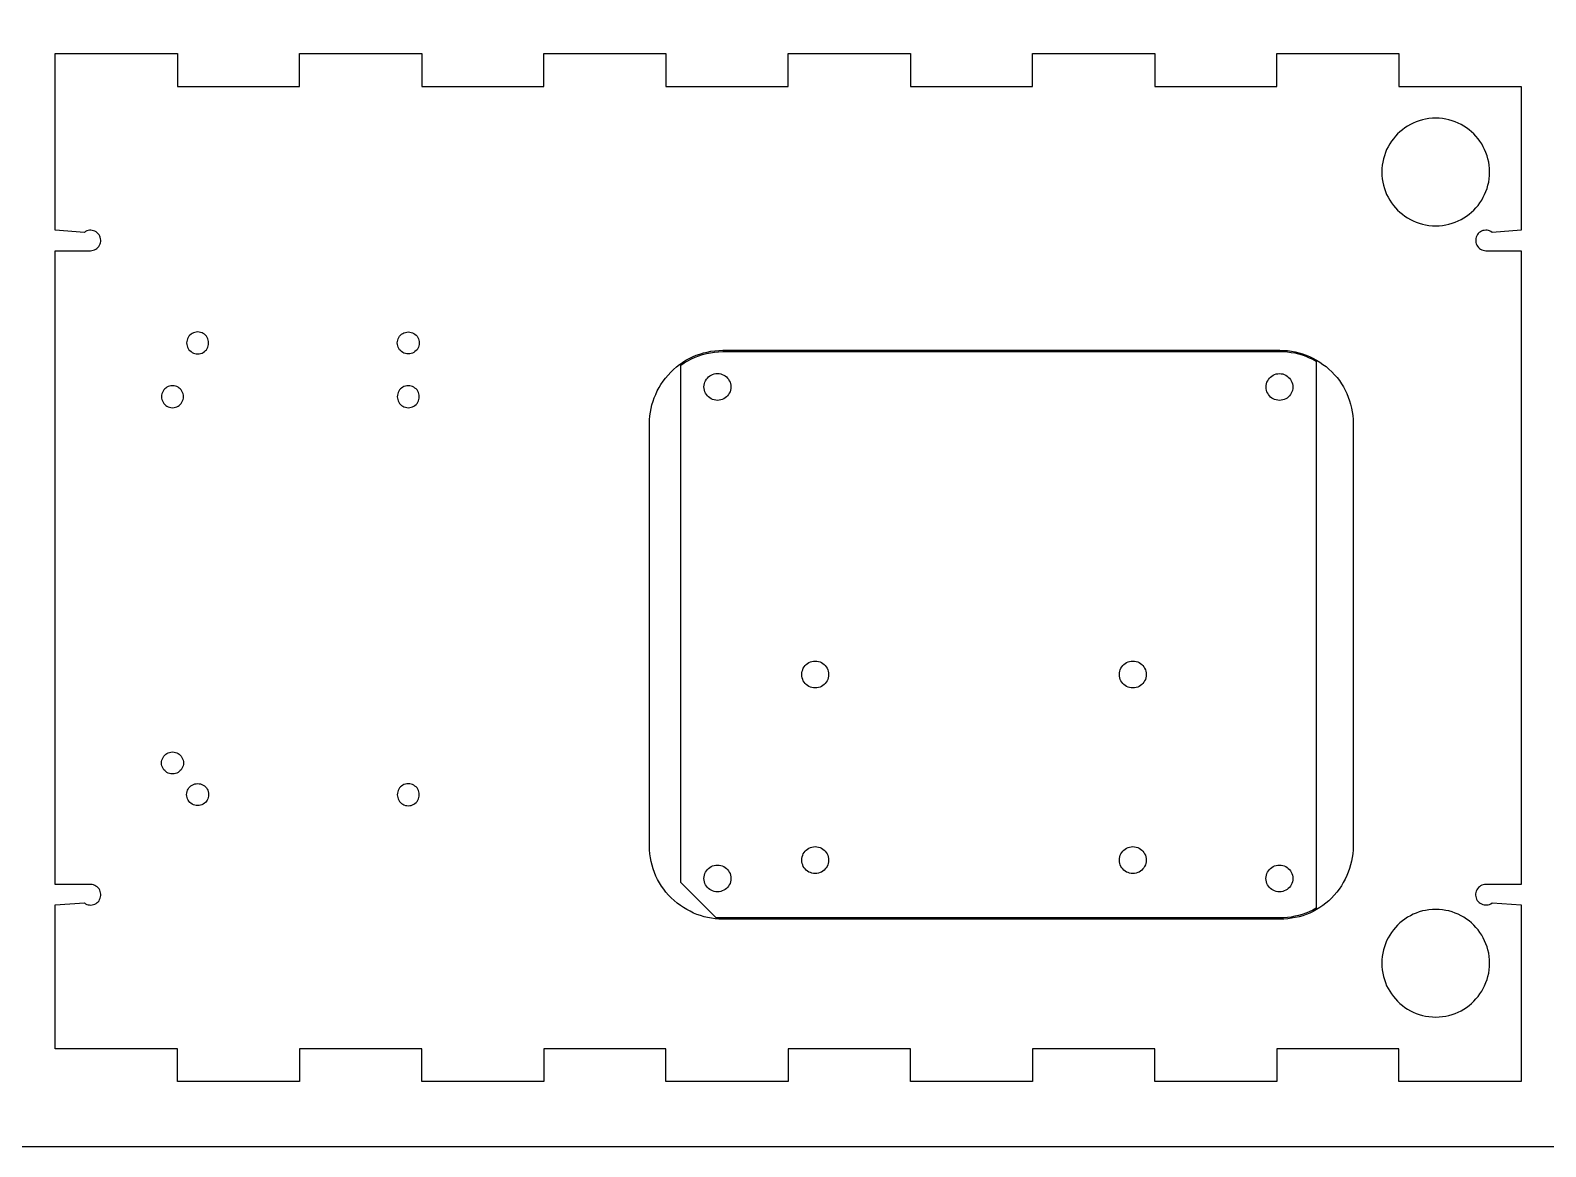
# Model space of a CAD drawing. Extents: x 0 to 650, y 186 to 551.
# Drawn here: x 248.8 to 496.9, y 185.6 to 368.5 of the extents above; entities that cross this region are included whole.
import ezdxf

# ---------------------------------------------------------------- set-up
doc = ezdxf.new("R2010")
doc.units = 0
doc.layers.get('0').update_dxf_attribs({"linetype": 'CONTINUOUS'})

msp = doc.modelspace()

# ---------------------------------------------------------------- linework, layer by layer
at = {"color": 7}
for points in [[(650.24, 551.399992), (650.24, 185.639992), (0, 185.639992), (0, 551.399992), (650.24, 551.399992), (650.24, 551.399992)], [(459.319489, 224.700112), (458.780444, 224.40011), (458.199067, 224.140183), (457.640267, 223.900012), (457.039133, 223.680161), (456.460578, 223.520141), (455.859444, 223.380159), (455.241378, 223.260214), (454.620489, 223.180063), (453.9996, 223.139988), (453.378711, 223.11995), (453.378711, 223.11995), (361.120267, 223.11995), (355.3206, 228.920181), (355.3206, 313.680094), (355.3206, 313.680094), (355.3206, 313.680094), (355.8794, 314.060078), (356.460778, 314.380062), (357.059089, 314.700102), (357.660222, 314.960085), (358.281111, 315.200086), (358.899178, 315.400069), (359.539822, 315.560089), (360.180467, 315.700071), (360.840867, 315.800091), (361.501267, 315.860091), (362.1786, 315.900082), (453.378711, 315.900082), (453.378711, 315.900082), (453.9996, 315.880073), (454.620489, 315.840082), (455.241378, 315.760072), (455.859444, 315.66008), (456.460578, 315.50006), (457.058889, 315.340097), (457.640267, 315.120076), (458.218822, 314.880075), (458.780444, 314.620063), (459.319489, 314.320089), (459.319489, 314.320089), (459.319489, 224.700112), (459.319489, 224.700112)]]:
    msp.add_lwpolyline(points, dxfattribs=at)
at = {"color": 1}
for points in [[(257.679896, 225.580081), (257.879991, 225.440099), (258.080087, 225.340192), (258.2799, 225.280079), (258.500033, 225.240003), (258.719884, 225.219966), (258.960056, 225.260041), (259.179907, 225.300117), (259.179907, 225.300117), (259.179907, 225.300117), (259.40004, 225.379986), (259.600136, 225.480174), (259.779911, 225.620157), (259.939931, 225.780177), (260.079913, 225.940197), (260.180102, 226.14001), (260.280009, 226.360143), (260.280009, 226.360143), (260.280009, 226.360143), (260.340122, 226.579994), (260.379916, 226.800128), (260.379916, 227.019979), (260.340122, 227.240112), (260.280009, 227.459963), (260.20014, 227.660059), (260.079913, 227.860154), (260.079913, 227.860154), (260.079913, 227.860154), (259.939931, 228.040212), (259.759873, 228.19995), (259.580098, 228.340214), (259.380002, 228.440121), (259.159869, 228.51999), (258.940018, 228.580103), (258.700129, 228.580103), (258.700129, 228.580103), (252.899898, 228.580103), (252.899898, 332.420101), (258.700129, 332.420101), (258.700129, 332.420101), (258.91998, 332.440139), (259.140113, 332.480214), (259.359964, 332.560083), (259.56006, 332.65999), (259.740118, 332.780217), (259.900138, 332.939954), (260.04012, 333.099974), (260.04012, 333.099974), (260.04012, 333.099974), (260.180102, 333.30007), (260.259971, 333.520203), (260.340122, 333.720017), (260.359878, 333.94015), (260.359878, 334.160001), (260.340122, 334.380134), (260.280009, 334.620023), (260.280009, 334.620023), (260.280009, 334.620023), (260.20014, 334.820119), (260.079913, 335.020214), (259.959969, 335.19999), (259.799949, 335.36001), (259.619891, 335.499992), (259.420078, 335.600181), (259.199944, 335.68005), (259.199944, 335.68005), (259.199944, 335.68005), (258.980093, 335.740163), (258.75996, 335.779957), (258.520071, 335.760201), (258.299938, 335.720126), (258.080087, 335.660012), (257.879991, 335.560106), (257.679896, 335.420123), (257.679896, 335.420123), (252.899898, 335.760201), (252.899898, 364.720152), (272.90014, 364.720152), (272.90014, 359.300074), (292.898689, 359.300074), (292.898689, 364.720152), (312.899778, 364.720152), (312.899778, 359.300074), (332.900867, 359.300074), (332.900867, 364.720152), (352.899133, 364.720152), (352.899133, 359.300074), (372.900222, 359.300074), (372.900222, 364.720152), (392.901311, 364.720152), (392.901311, 359.300074), (412.899578, 359.300074), (412.899578, 364.720152), (432.900667, 364.720152), (432.900667, 359.300074), (452.898933, 359.300074), (452.898933, 364.720152), (472.900022, 364.720152), (472.900022, 359.300074), (492.901111, 359.300074), (492.901111, 335.760201), (488.140022, 335.420123), (488.140022, 335.420123), (487.939644, 335.560106), (487.739267, 335.660012), (487.538889, 335.720126), (487.318756, 335.760201), (487.098622, 335.779957), (486.858733, 335.740163), (486.6386, 335.700088), (486.6386, 335.700088), (486.6386, 335.700088), (486.421289, 335.620219), (486.220911, 335.52003), (486.040289, 335.380048), (485.879422, 335.220028), (485.741133, 335.060008), (485.639533, 334.860194), (485.540756, 334.640061), (485.540756, 334.640061), (485.540756, 334.640061), (485.478667, 334.42021), (485.458911, 334.200077), (485.458911, 333.979943), (485.478667, 333.760092), (485.540756, 333.539959), (485.639533, 333.340146), (485.741133, 333.14005), (485.741133, 333.14005), (485.741133, 333.14005), (485.899178, 332.959992), (486.060044, 332.799972), (486.240667, 332.65999), (486.441044, 332.560083), (486.661178, 332.480214), (486.881311, 332.440139), (487.1212, 332.420101), (487.1212, 332.420101), (487.1212, 332.420101), (492.901111, 332.420101), (492.901111, 228.580103), (487.1212, 228.580103), (487.1212, 228.580103), (486.901067, 228.580103), (486.680933, 228.51999), (486.4608, 228.460159), (486.260422, 228.35997), (486.0798, 228.219988), (485.918933, 228.080006), (485.760889, 227.899948), (485.760889, 227.899948), (485.760889, 227.899948), (485.639533, 227.700134), (485.540756, 227.500039), (485.478667, 227.280188), (485.439156, 227.060054), (485.439156, 226.840203), (485.458911, 226.62007), (485.521, 226.400219), (485.521, 226.400219), (485.521, 226.400219), (485.600022, 226.180086), (485.721378, 225.97999), (485.859667, 225.800214), (486.020533, 225.640194), (486.1814, 225.519968), (486.378956, 225.400023), (486.599089, 225.320154), (486.599089, 225.320154), (486.599089, 225.320154), (486.819222, 225.260041), (487.059111, 225.240003), (487.279244, 225.240003), (487.519133, 225.280079), (487.739267, 225.340192), (487.939644, 225.440099), (488.140022, 225.580081), (488.140022, 225.580081), (492.901111, 225.240003), (492.901111, 196.30009), (472.900022, 196.30009), (472.900022, 201.70013), (452.898933, 201.70013), (452.898933, 196.30009), (432.900667, 196.30009), (432.900667, 201.70013), (412.899578, 201.70013), (412.899578, 196.30009), (392.901311, 196.30009), (392.901311, 201.70013), (372.900222, 201.70013), (372.900222, 196.30009), (352.899133, 196.30009), (352.899133, 201.70013), (332.900867, 201.70013), (332.900867, 196.30009), (312.899778, 196.30009), (312.899778, 201.70013), (292.898689, 201.70013), (292.898689, 196.30009), (272.90014, 196.30009), (272.90014, 201.70013), (252.899898, 201.70013), (252.899898, 225.240003), (257.679896, 225.580081), (257.679896, 225.580081)], [(465.3788, 234.919943), (465.3788, 234.280146), (465.319533, 233.640066), (465.240511, 233.020023), (465.119156, 232.399981), (464.980867, 231.799977), (464.800244, 231.199972), (464.599867, 230.599968), (464.359978, 230.040039), (464.080578, 229.460072), (463.7786, 228.920181), (463.459689, 228.380008), (463.101267, 227.840117), (463.101267, 227.840117), (462.700511, 227.340019), (462.28, 226.840203), (461.839733, 226.380181), (461.399467, 225.940197), (460.919689, 225.540006), (460.420156, 225.160134), (459.920622, 224.800019), (459.378756, 224.479979), (458.839711, 224.179977), (458.280911, 223.92005), (457.719289, 223.680161), (457.140733, 223.480066), (456.5396, 223.300008), (455.918711, 223.160026), (455.300644, 223.060119), (454.679756, 222.960212), (454.039111, 222.920137), (453.378711, 222.900099), (362.1786, 222.900099), (362.1786, 222.900099), (361.560533, 222.920137), (360.939644, 222.979968), (360.341333, 223.060119), (359.720444, 223.180063), (359.139067, 223.320046), (358.540756, 223.500103), (357.959378, 223.700199), (357.400578, 223.92005), (356.838956, 224.200014), (356.299911, 224.479979), (355.780622, 224.800019), (355.261333, 225.160134), (355.261333, 225.160134), (354.739222, 225.560043), (354.239689, 225.959952), (353.759911, 226.400219), (353.319644, 226.859959), (352.899133, 227.340019), (352.520956, 227.820079), (352.159711, 228.340214), (351.8408, 228.860068), (351.519067, 229.419997), (351.259422, 229.980208), (351.019533, 230.540137), (350.7994, 231.140141), (350.618778, 231.740146), (350.480489, 232.34015), (350.359133, 232.979948), (350.260356, 233.59999), (350.220844, 234.260108), (350.181333, 234.900188), (350.181333, 304.100089), (350.181333, 304.100089), (350.220844, 304.720075), (350.260356, 305.34006), (350.339378, 305.960074), (350.460733, 306.560079), (350.599022, 307.160083), (350.779644, 307.740078), (350.980022, 308.320073), (351.219911, 308.880087), (351.479556, 309.440072), (351.758956, 309.980076), (352.080689, 310.500099), (352.439111, 311.020093), (352.439111, 311.020093), (352.839867, 311.540088), (353.240622, 312.040072), (353.680889, 312.520076), (354.140911, 312.96006), (354.620689, 313.380092), (355.100467, 313.760076), (355.619756, 314.120078), (356.139044, 314.460072), (356.700667, 314.760074), (357.259467, 315.020085), (357.821089, 315.280096), (358.4194, 315.480079), (359.020533, 315.66008), (359.618844, 315.8201), (360.259489, 315.940073), (360.880378, 316.020083), (361.540778, 316.080084), (362.1786, 316.100093), (453.378711, 316.100093), (453.378711, 316.100093), (454.019356, 316.080084), (454.66, 316.040064), (455.280889, 315.960083), (455.898956, 315.840082), (456.500089, 315.700071), (457.101222, 315.520098), (457.679778, 315.320087), (458.261156, 315.080086), (458.819956, 314.800093), (459.378756, 314.500091), (459.920622, 314.180079), (460.439911, 313.800067), (460.439911, 313.800067), (460.9592, 313.420083), (461.438978, 313.00008), (461.899, 312.560095), (462.339267, 312.100073), (462.759778, 311.640079), (463.140778, 311.140094), (463.479444, 310.620071), (463.801178, 310.100077), (464.100333, 309.560073), (464.359978, 309.000088), (464.599867, 308.440074), (464.800244, 307.84007), (464.980867, 307.260075), (465.119156, 306.640089), (465.240511, 306.020075), (465.319533, 305.400089), (465.3788, 304.760066), (465.3788, 304.100089), (465.3788, 234.919943), (465.3788, 234.919943)]]:
    msp.add_lwpolyline(points, dxfattribs=at)
at = {"color": 5}
for points in [[(470.080622, 345.300159), (470.100378, 344.739948), (470.159644, 344.200057), (470.238667, 343.660166), (470.360022, 343.14003), (470.501133, 342.620177), (470.678933, 342.120079), (470.879311, 341.619981), (471.1192, 341.159959), (471.378844, 340.700219), (471.661067, 340.259952), (471.979978, 339.840006), (472.318644, 339.440097), (472.679889, 339.059943), (473.060889, 338.70011), (473.458822, 338.38007), (473.879333, 338.06003), (474.299844, 337.780066), (474.759867, 337.520139), (475.239644, 337.279968), (475.719422, 337.080154), (476.218956, 336.900097), (476.741067, 336.760114), (477.260356, 336.64017), (477.7994, 336.560019), (478.361022, 336.500188), (478.900067, 336.48015), (478.900067, 336.48015), (478.900067, 336.48015), (479.458867, 336.500188), (480.020489, 336.560019), (480.559533, 336.64017), (481.078822, 336.760114), (481.600933, 336.900097), (482.100467, 337.080154), (482.580244, 337.279968), (483.060022, 337.520139), (483.520044, 337.780066), (483.940556, 338.06003), (484.361067, 338.38007), (484.759, 338.70011), (485.14, 339.059943), (485.501244, 339.440097), (485.839911, 339.840006), (486.139067, 340.259952), (486.441044, 340.700219), (486.700689, 341.159959), (486.920822, 341.619981), (487.140956, 342.120079), (487.318756, 342.620177), (487.459867, 343.14003), (487.581222, 343.660166), (487.660244, 344.200057), (487.719511, 344.739948), (487.719511, 345.300159), (487.719511, 345.300159), (487.719511, 345.300159), (487.719511, 345.860088), (487.660244, 346.399979), (487.581222, 346.940152), (487.459867, 347.480043), (487.318756, 347.980141), (487.140956, 348.479957), (486.920822, 348.980054), (486.700689, 349.440077), (486.441044, 349.900099), (486.139067, 350.340083), (485.839911, 350.76003), (485.501244, 351.160221), (485.14, 351.540092), (484.759, 351.900208), (484.361067, 352.240003), (483.940556, 352.540006), (483.520044, 352.81997), (483.060022, 353.080179), (482.580244, 353.320068), (482.100467, 353.520163), (481.600933, 353.700221), (481.078822, 353.859959), (480.559533, 353.960148), (480.020489, 354.060054), (479.458867, 354.10013), (478.900067, 354.120168), (478.900067, 354.120168), (478.900067, 354.120168), (478.361022, 354.10013), (477.7994, 354.060054), (477.260356, 353.960148), (476.741067, 353.859959), (476.218956, 353.700221), (475.719422, 353.520163), (475.239644, 353.320068), (474.759867, 353.080179), (474.299844, 352.81997), (473.879333, 352.540006), (473.458822, 352.240003), (473.060889, 351.900208), (472.679889, 351.540092), (472.318644, 351.160221), (471.979978, 350.76003), (471.661067, 350.340083), (471.378844, 349.900099), (471.1192, 349.440077), (470.879311, 348.980054), (470.678933, 348.479957), (470.501133, 347.980141), (470.360022, 347.480043), (470.238667, 346.940152), (470.159644, 346.399979), (470.100378, 345.860088), (470.080622, 345.300159), (470.080622, 345.300159)], [(274.419907, 317.300074), (274.439944, 317.060072), (274.500058, 316.82007), (274.579927, 316.600078), (274.680116, 316.400095), (274.80006, 316.200084), (274.96008, 316.040064), (275.140138, 315.880073), (275.319913, 315.74009), (275.520009, 315.640071), (275.759898, 315.560089), (275.980031, 315.520098), (276.21992, 315.50006), (276.21992, 315.50006), (276.480129, 315.520098), (276.69998, 315.560089), (276.939869, 315.640071), (277.139964, 315.74009), (277.320022, 315.880073), (277.50008, 316.040064), (277.6601, 316.200084), (277.780044, 316.400095), (277.879951, 316.600078), (277.960102, 316.82007), (278.019933, 317.060072), (278.019933, 317.300074), (278.019933, 317.300074), (278.019933, 317.540076), (277.960102, 317.780077), (277.879951, 318.00007), (277.780044, 318.22009), (277.6601, 318.400091), (277.50008, 318.580064), (277.320022, 318.720075), (277.139964, 318.860085), (276.939869, 318.960077), (276.69998, 319.040087), (276.480129, 319.080078), (276.21992, 319.100087), (276.21992, 319.100087), (275.980031, 319.080078), (275.759898, 319.040087), (275.520009, 318.960077), (275.319913, 318.860085), (275.140138, 318.720075), (274.96008, 318.580064), (274.80006, 318.400091), (274.680116, 318.22009), (274.579927, 318.00007), (274.500058, 317.780077), (274.439944, 317.540076), (274.419907, 317.300074), (274.419907, 317.300074)], [(308.900689, 317.300074), (308.920444, 317.540076), (308.979711, 317.780077), (309.058733, 318.00007), (309.160333, 318.22009), (309.278867, 318.400091), (309.439733, 318.580064), (309.620356, 318.720075), (309.800978, 318.860085), (310.001356, 318.960077), (310.241244, 319.040087), (310.461378, 319.080078), (310.701267, 319.100087), (310.701267, 319.100087), (310.960911, 319.080078), (311.181044, 319.040087), (311.420933, 318.960077), (311.621311, 318.860085), (311.799111, 318.720075), (311.979733, 318.580064), (312.1406, 318.400091), (312.259133, 318.22009), (312.360733, 318.00007), (312.439756, 317.780077), (312.499022, 317.540076), (312.499022, 317.300074), (312.499022, 317.300074), (312.499022, 317.060072), (312.439756, 316.82007), (312.360733, 316.600078), (312.259133, 316.400095), (312.1406, 316.200084), (311.979733, 316.040064), (311.799111, 315.880073), (311.621311, 315.74009), (311.420933, 315.640071), (311.181044, 315.560089), (310.960911, 315.520098), (310.701267, 315.50006), (310.701267, 315.50006), (310.461378, 315.520098), (310.241244, 315.560089), (310.001356, 315.640071), (309.800978, 315.74009), (309.620356, 315.880073), (309.439733, 316.040064), (309.278867, 316.200084), (309.160333, 316.400095), (309.058733, 316.600078), (308.979711, 316.82007), (308.920444, 317.060072), (308.900689, 317.300074), (308.900689, 317.300074)], [(270.300027, 308.500074), (270.320064, 308.260073), (270.379896, 308.020071), (270.460047, 307.800079), (270.559953, 307.600068), (270.679898, 307.400085), (270.839918, 307.240065), (270.999938, 307.080102), (271.200033, 306.940091), (271.400129, 306.840072), (271.640018, 306.760062), (271.859869, 306.720071), (272.10004, 306.700089), (272.10004, 306.700089), (272.359967, 306.720071), (272.5801, 306.760062), (272.819989, 306.840072), (273.020084, 306.940091), (273.19986, 307.080102), (273.379918, 307.240065), (273.539938, 307.400085), (273.659882, 307.600068), (273.760071, 307.800079), (273.83994, 308.020071), (273.900053, 308.260073), (273.900053, 308.500074), (273.900053, 308.500074), (273.900053, 308.740076), (273.83994, 308.980078), (273.760071, 309.20007), (273.659882, 309.420091), (273.539938, 309.600092), (273.379918, 309.780065), (273.19986, 309.920076), (273.020084, 310.060086), (272.819989, 310.160077), (272.5801, 310.240087), (272.359967, 310.280078), (272.10004, 310.300088), (272.10004, 310.300088), (271.859869, 310.280078), (271.640018, 310.240087), (271.400129, 310.160077), (271.200033, 310.060086), (270.999938, 309.920076), (270.839918, 309.780065), (270.679898, 309.600092), (270.559953, 309.420091), (270.460047, 309.20007), (270.379896, 308.980078), (270.320064, 308.740076), (270.300027, 308.500074), (270.300027, 308.500074)], [(308.900689, 308.500074), (308.920444, 308.260073), (308.979711, 308.020071), (309.058733, 307.800079), (309.160333, 307.600068), (309.278867, 307.400085), (309.439733, 307.240065), (309.620356, 307.080102), (309.800978, 306.940091), (310.001356, 306.840072), (310.241244, 306.760062), (310.461378, 306.720071), (310.701267, 306.700089), (310.701267, 306.700089), (310.960911, 306.720071), (311.181044, 306.760062), (311.420933, 306.840072), (311.621311, 306.940091), (311.799111, 307.080102), (311.979733, 307.240065), (312.1406, 307.400085), (312.259133, 307.600068), (312.360733, 307.800079), (312.439756, 308.020071), (312.499022, 308.260073), (312.499022, 308.500074), (312.499022, 308.500074), (312.499022, 308.740076), (312.439756, 308.980078), (312.360733, 309.20007), (312.259133, 309.420091), (312.1406, 309.600092), (311.979733, 309.780065), (311.799111, 309.920076), (311.621311, 310.060086), (311.420933, 310.160077), (311.181044, 310.240087), (310.960911, 310.280078), (310.701267, 310.300088), (310.701267, 310.300088), (310.461378, 310.280078), (310.241244, 310.240087), (310.001356, 310.160077), (309.800978, 310.060086), (309.620356, 309.920076), (309.439733, 309.780065), (309.278867, 309.600092), (309.160333, 309.420091), (309.058733, 309.20007), (308.979711, 308.980078), (308.920444, 308.740076), (308.900689, 308.500074), (308.900689, 308.500074)], [(359.119311, 310.100077), (359.139067, 310.38007), (359.201156, 310.640081), (359.280178, 310.900092), (359.378956, 311.120084), (359.520067, 311.360086), (359.680933, 311.560069), (359.858733, 311.74007), (360.059111, 311.90009), (360.299, 312.040072), (360.538889, 312.140092), (360.778778, 312.220074), (361.061, 312.280074), (361.320644, 312.300084), (361.320644, 312.300084), (361.320644, 312.300084), (361.600044, 312.280074), (361.859689, 312.220074), (362.119333, 312.140092), (362.359222, 312.040072), (362.579356, 311.90009), (362.779733, 311.74007), (362.960356, 311.560069), (363.140978, 311.360086), (363.259511, 311.120084), (363.380867, 310.900092), (363.459889, 310.640081), (363.4994, 310.38007), (363.519156, 310.100077), (363.519156, 310.100077), (363.519156, 310.100077), (363.4994, 309.820084), (363.459889, 309.560073), (363.380867, 309.300062), (363.259511, 309.060088), (363.140978, 308.840096), (362.960356, 308.640085), (362.779733, 308.460084), (362.579356, 308.300092), (362.359222, 308.160081), (362.119333, 308.04008), (361.859689, 307.960099), (361.600044, 307.92008), (361.320644, 307.900098), (361.320644, 307.900098), (361.320644, 307.900098), (361.061, 307.92008), (360.778778, 307.960099), (360.538889, 308.04008), (360.299, 308.160081), (360.059111, 308.300092), (359.858733, 308.460084), (359.680933, 308.640085), (359.520067, 308.840096), (359.378956, 309.060088), (359.280178, 309.300062), (359.201156, 309.560073), (359.139067, 309.820084), (359.119311, 310.100077), (359.119311, 310.100077)], [(451.140689, 310.080067), (451.160444, 310.360088), (451.199956, 310.620071), (451.278978, 310.880083), (451.400333, 311.120084), (451.518867, 311.340077), (451.679733, 311.540088), (451.860356, 311.720089), (452.080489, 311.880081), (452.300622, 312.020091), (452.540511, 312.140092), (452.7804, 312.220074), (453.0598, 312.260093), (453.319444, 312.280074), (453.319444, 312.280074), (453.319444, 312.280074), (453.598844, 312.260093), (453.861311, 312.220074), (454.120956, 312.140092), (454.360844, 312.020091), (454.580978, 311.880081), (454.781356, 311.720089), (454.959156, 311.540088), (455.120022, 311.340077), (455.261133, 311.120084), (455.359911, 310.880083), (455.458689, 310.620071), (455.501022, 310.360088), (455.520778, 310.080067), (455.520778, 310.080067), (455.520778, 310.080067), (455.501022, 309.820084), (455.458689, 309.540063), (455.359911, 309.300062), (455.261133, 309.060088), (455.120022, 308.840096), (454.959156, 308.640085), (454.781356, 308.440074), (454.580978, 308.280082), (454.360844, 308.160081), (454.120956, 308.04008), (453.861311, 307.960099), (453.598844, 307.92008), (453.319444, 307.900098), (453.319444, 307.900098), (453.319444, 307.900098), (453.0598, 307.92008), (452.7804, 307.960099), (452.540511, 308.04008), (452.300622, 308.160081), (452.080489, 308.280082), (451.860356, 308.440074), (451.679733, 308.640085), (451.518867, 308.840096), (451.400333, 309.060088), (451.278978, 309.300062), (451.199956, 309.540063), (451.160444, 309.820084), (451.140689, 310.080067), (451.140689, 310.080067)], [(375.121311, 263.000208), (375.141067, 263.260134), (375.200333, 263.540099), (375.279356, 263.779988), (375.380956, 264.020159), (375.519244, 264.24001), (375.680111, 264.460143), (375.860733, 264.640201), (376.061111, 264.800221), (376.301, 264.940203), (376.540889, 265.04011), (376.780778, 265.119979), (377.040422, 265.180092), (377.319822, 265.20013), (377.319822, 265.20013), (377.319822, 265.20013), (377.599222, 265.180092), (377.858867, 265.119979), (378.121333, 265.04011), (378.361222, 264.940203), (378.581356, 264.800221), (378.778911, 264.640201), (378.979289, 264.460143), (379.140156, 264.24001), (379.258689, 264.020159), (379.380044, 263.779988), (379.459067, 263.540099), (379.5014, 263.260134), (379.521156, 263.000208), (379.521156, 263.000208), (379.521156, 263.000208), (379.5014, 262.719961), (379.459067, 262.460034), (379.380044, 262.200108), (379.258689, 261.960219), (379.140156, 261.740086), (378.979289, 261.53999), (378.778911, 261.340177), (378.581356, 261.180157), (378.361222, 261.040174), (378.121333, 260.939986), (377.858867, 260.860117), (377.599222, 260.800003), (377.319822, 260.800003), (377.319822, 260.800003), (377.319822, 260.800003), (377.040422, 260.800003), (376.780778, 260.860117), (376.540889, 260.939986), (376.301, 261.040174), (376.061111, 261.180157), (375.860733, 261.340177), (375.680111, 261.53999), (375.519244, 261.740086), (375.380956, 261.960219), (375.279356, 262.200108), (375.200333, 262.460034), (375.141067, 262.719961), (375.121311, 263.000208), (375.121311, 263.000208)], [(427.120756, 263.000208), (427.140511, 263.260134), (427.199778, 263.540099), (427.2788, 263.779988), (427.3804, 264.020159), (427.518689, 264.24001), (427.679556, 264.460143), (427.860178, 264.640201), (428.060556, 264.800221), (428.300444, 264.940203), (428.540333, 265.04011), (428.780222, 265.119979), (429.039867, 265.180092), (429.319267, 265.20013), (429.319267, 265.20013), (429.319267, 265.20013), (429.598667, 265.180092), (429.861133, 265.119979), (430.120778, 265.04011), (430.360667, 264.940203), (430.5808, 264.800221), (430.781178, 264.640201), (430.978733, 264.460143), (431.1396, 264.24001), (431.260956, 264.020159), (431.379489, 263.779988), (431.461333, 263.540099), (431.500844, 263.260134), (431.5206, 263.000208), (431.5206, 263.000208), (431.5206, 263.000208), (431.500844, 262.719961), (431.461333, 262.460034), (431.379489, 262.200108), (431.260956, 261.960219), (431.1396, 261.740086), (430.978733, 261.53999), (430.781178, 261.340177), (430.5808, 261.180157), (430.360667, 261.040174), (430.120778, 260.939986), (429.861133, 260.860117), (429.598667, 260.800003), (429.319267, 260.800003), (429.319267, 260.800003), (429.319267, 260.800003), (429.039867, 260.800003), (428.780222, 260.860117), (428.540333, 260.939986), (428.300444, 261.040174), (428.060556, 261.180157), (427.860178, 261.340177), (427.679556, 261.53999), (427.518689, 261.740086), (427.3804, 261.960219), (427.2788, 262.200108), (427.199778, 262.460034), (427.140511, 262.719961), (427.120756, 263.000208), (427.120756, 263.000208)], [(270.300027, 248.500194), (270.320064, 248.740083), (270.379896, 248.979972), (270.460047, 249.200106), (270.559953, 249.419957), (270.679898, 249.600014), (270.839918, 249.780072), (270.999938, 249.920054), (271.200033, 250.060037), (271.400129, 250.159943), (271.640018, 250.240094), (271.859869, 250.28017), (272.10004, 250.300208), (272.10004, 250.300208), (272.359967, 250.28017), (272.5801, 250.240094), (272.819989, 250.159943), (273.020084, 250.060037), (273.19986, 249.920054), (273.379918, 249.780072), (273.539938, 249.600014), (273.659882, 249.419957), (273.760071, 249.200106), (273.83994, 248.979972), (273.900053, 248.740083), (273.900053, 248.500194), (273.900053, 248.500194), (273.900053, 248.260023), (273.83994, 248.020134), (273.760071, 247.800001), (273.659882, 247.600188), (273.539938, 247.400092), (273.379918, 247.240072), (273.19986, 247.080052), (273.020084, 246.94007), (272.819989, 246.840163), (272.5801, 246.760012), (272.359967, 246.720219), (272.10004, 246.700181), (272.10004, 246.700181), (271.859869, 246.720219), (271.640018, 246.760012), (271.400129, 246.840163), (271.200033, 246.94007), (270.999938, 247.080052), (270.839918, 247.240072), (270.679898, 247.400092), (270.559953, 247.600188), (270.460047, 247.800001), (270.379896, 248.020134), (270.320064, 248.260023), (270.300027, 248.500194), (270.300027, 248.500194)], [(274.419907, 243.320006), (274.439944, 243.560177), (274.500058, 243.800066), (274.559889, 244.020199), (274.680116, 244.220012), (274.80006, 244.420108), (274.96008, 244.580128), (275.1201, 244.740148), (275.319913, 244.88013), (275.520009, 244.980037), (275.73986, 245.060188), (275.980031, 245.099981), (276.21992, 245.120019), (276.21992, 245.120019), (276.480129, 245.099981), (276.69998, 245.060188), (276.920113, 244.980037), (277.139964, 244.88013), (277.320022, 244.740148), (277.50008, 244.580128), (277.6601, 244.420108), (277.780044, 244.220012), (277.879951, 244.020199), (277.960102, 243.800066), (278.019933, 243.560177), (278.019933, 243.320006), (278.019933, 243.320006), (278.019933, 243.080117), (277.960102, 242.839946), (277.879951, 242.620094), (277.780044, 242.399961), (277.6601, 242.220186), (277.50008, 242.040128), (277.320022, 241.900146), (277.139964, 241.760163), (276.920113, 241.659974), (276.69998, 241.580106), (276.480129, 241.54003), (276.21992, 241.519992), (276.21992, 241.519992), (275.980031, 241.54003), (275.73986, 241.580106), (275.520009, 241.659974), (275.319913, 241.760163), (275.1201, 241.900146), (274.96008, 242.040128), (274.80006, 242.220186), (274.680116, 242.399961), (274.559889, 242.620094), (274.500058, 242.839946), (274.439944, 243.080117), (274.419907, 243.320006), (274.419907, 243.320006)], [(308.900689, 243.299968), (308.920444, 243.060079), (308.979711, 242.82019), (309.058733, 242.600057), (309.160333, 242.399961), (309.278867, 242.200148), (309.439733, 242.040128), (309.620356, 241.880108), (309.800978, 241.740126), (310.001356, 241.640219), (310.241244, 241.560068), (310.461378, 241.519992), (310.701267, 241.499954), (310.701267, 241.499954), (310.960911, 241.519992), (311.181044, 241.560068), (311.420933, 241.640219), (311.621311, 241.740126), (311.799111, 241.880108), (311.979733, 242.040128), (312.1406, 242.200148), (312.259133, 242.399961), (312.360733, 242.600057), (312.439756, 242.82019), (312.499022, 243.060079), (312.499022, 243.299968), (312.499022, 243.299968), (312.499022, 243.540139), (312.439756, 243.780028), (312.360733, 244.000161), (312.259133, 244.220012), (312.1406, 244.40007), (311.979733, 244.580128), (311.799111, 244.72011), (311.621311, 244.860092), (311.420933, 244.959999), (311.181044, 245.04015), (310.960911, 245.079943), (310.701267, 245.099981), (310.701267, 245.099981), (310.461378, 245.079943), (310.241244, 245.04015), (310.001356, 244.959999), (309.800978, 244.860092), (309.620356, 244.72011), (309.439733, 244.580128), (309.278867, 244.40007), (309.160333, 244.220012), (309.058733, 244.000161), (308.979711, 243.780028), (308.920444, 243.540139), (308.900689, 243.299968), (308.900689, 243.299968)], [(375.121311, 232.600077), (375.141067, 232.860003), (375.200333, 233.139968), (375.279356, 233.380139), (375.380956, 233.620028), (375.519244, 233.840161), (375.680111, 234.060012), (375.860733, 234.24007), (376.061111, 234.40009), (376.301, 234.540072), (376.540889, 234.639979), (376.780778, 234.72013), (377.040422, 234.779961), (377.319822, 234.799999), (377.319822, 234.799999), (377.319822, 234.799999), (377.599222, 234.779961), (377.858867, 234.72013), (378.121333, 234.639979), (378.361222, 234.540072), (378.581356, 234.40009), (378.778911, 234.24007), (378.959533, 234.060012), (379.140156, 233.840161), (379.258689, 233.620028), (379.380044, 233.380139), (379.459067, 233.139968), (379.5014, 232.860003), (379.521156, 232.600077), (379.521156, 232.600077), (379.521156, 232.600077), (379.5014, 232.320112), (379.459067, 232.040148), (379.380044, 231.799977), (379.258689, 231.560088), (379.140156, 231.339954), (378.959533, 231.140141), (378.778911, 230.940046), (378.581356, 230.780026), (378.361222, 230.640043), (378.121333, 230.540137), (377.858867, 230.459986), (377.599222, 230.400154), (377.319822, 230.400154), (377.319822, 230.400154), (377.319822, 230.400154), (377.040422, 230.400154), (376.780778, 230.459986), (376.540889, 230.540137), (376.301, 230.640043), (376.061111, 230.780026), (375.860733, 230.940046), (375.680111, 231.140141), (375.519244, 231.339954), (375.380956, 231.560088), (375.279356, 231.799977), (375.200333, 232.040148), (375.141067, 232.320112), (375.121311, 232.600077), (375.121311, 232.600077)], [(427.120756, 232.600077), (427.140511, 232.860003), (427.199778, 233.139968), (427.2788, 233.380139), (427.3804, 233.620028), (427.518689, 233.840161), (427.679556, 234.060012), (427.860178, 234.24007), (428.060556, 234.40009), (428.300444, 234.540072), (428.540333, 234.639979), (428.780222, 234.72013), (429.039867, 234.779961), (429.319267, 234.799999), (429.319267, 234.799999), (429.319267, 234.799999), (429.598667, 234.779961), (429.861133, 234.72013), (430.120778, 234.639979), (430.360667, 234.540072), (430.5808, 234.40009), (430.781178, 234.24007), (430.958978, 234.060012), (431.1396, 233.840161), (431.260956, 233.620028), (431.379489, 233.380139), (431.461333, 233.139968), (431.500844, 232.860003), (431.5206, 232.600077), (431.5206, 232.600077), (431.5206, 232.600077), (431.500844, 232.320112), (431.461333, 232.040148), (431.379489, 231.799977), (431.260956, 231.560088), (431.1396, 231.339954), (430.958978, 231.140141), (430.781178, 230.940046), (430.5808, 230.780026), (430.360667, 230.640043), (430.120778, 230.540137), (429.861133, 230.459986), (429.598667, 230.400154), (429.319267, 230.400154), (429.319267, 230.400154), (429.319267, 230.400154), (429.039867, 230.400154), (428.780222, 230.459986), (428.540333, 230.540137), (428.300444, 230.640043), (428.060556, 230.780026), (427.860178, 230.940046), (427.679556, 231.140141), (427.518689, 231.339954), (427.3804, 231.560088), (427.2788, 231.799977), (427.199778, 232.040148), (427.140511, 232.320112), (427.120756, 232.600077), (427.120756, 232.600077)], [(359.119311, 229.580017), (359.139067, 229.859981), (359.201156, 230.12019), (359.280178, 230.380117), (359.378956, 230.620006), (359.520067, 230.840139), (359.680933, 231.039952), (359.858733, 231.22001), (360.059111, 231.38003), (360.299, 231.520012), (360.538889, 231.639957), (360.778778, 231.720108), (361.041244, 231.760183), (361.320644, 231.780221), (361.320644, 231.780221), (361.320644, 231.780221), (361.600044, 231.760183), (361.859689, 231.720108), (362.119333, 231.639957), (362.359222, 231.520012), (362.579356, 231.38003), (362.779733, 231.22001), (362.980111, 231.039952), (363.140978, 230.840139), (363.259511, 230.620006), (363.380867, 230.380117), (363.459889, 230.12019), (363.4994, 229.859981), (363.519156, 229.580017), (363.519156, 229.580017), (363.519156, 229.580017), (363.4994, 229.300052), (363.459889, 229.040126), (363.380867, 228.780199), (363.259511, 228.540028), (363.140978, 228.320177), (362.980111, 228.120081), (362.779733, 227.940023), (362.579356, 227.780003), (362.359222, 227.640021), (362.119333, 227.540114), (361.859689, 227.459963), (361.600044, 227.400132), (361.320644, 227.380094), (361.320644, 227.380094), (361.320644, 227.380094), (361.041244, 227.400132), (360.778778, 227.459963), (360.538889, 227.540114), (360.299, 227.640021), (360.059111, 227.780003), (359.858733, 227.940023), (359.680933, 228.120081), (359.520067, 228.320177), (359.378956, 228.540028), (359.280178, 228.780199), (359.201156, 229.040126), (359.139067, 229.300052), (359.119311, 229.580017), (359.119311, 229.580017)], [(451.120933, 229.580017), (451.140689, 229.859981), (451.199956, 230.12019), (451.278978, 230.380117), (451.380578, 230.620006), (451.518867, 230.840139), (451.679733, 231.039952), (451.860356, 231.22001), (452.060733, 231.38003), (452.300622, 231.520012), (452.540511, 231.639957), (452.7804, 231.720108), (453.040044, 231.760183), (453.319444, 231.780221), (453.319444, 231.780221), (453.319444, 231.780221), (453.598844, 231.760183), (453.861311, 231.720108), (454.120956, 231.639957), (454.360844, 231.520012), (454.580978, 231.38003), (454.781356, 231.22001), (454.978911, 231.039952), (455.139778, 230.840139), (455.261133, 230.620006), (455.379667, 230.380117), (455.458689, 230.12019), (455.501022, 229.859981), (455.520778, 229.580017), (455.520778, 229.580017), (455.520778, 229.580017), (455.501022, 229.300052), (455.458689, 229.040126), (455.379667, 228.780199), (455.261133, 228.540028), (455.139778, 228.320177), (454.978911, 228.120081), (454.781356, 227.940023), (454.580978, 227.780003), (454.360844, 227.640021), (454.120956, 227.540114), (453.861311, 227.459963), (453.598844, 227.400132), (453.319444, 227.380094), (453.319444, 227.380094), (453.319444, 227.380094), (453.040044, 227.400132), (452.7804, 227.459963), (452.540511, 227.540114), (452.300622, 227.640021), (452.060733, 227.780003), (451.860356, 227.940023), (451.679733, 228.120081), (451.518867, 228.320177), (451.380578, 228.540028), (451.278978, 228.780199), (451.199956, 229.040126), (451.140689, 229.300052), (451.120933, 229.580017), (451.120933, 229.580017)], [(470.080622, 215.700046), (470.100378, 215.140117), (470.159644, 214.599943), (470.238667, 214.060052), (470.360022, 213.540199), (470.501133, 213.020063), (470.678933, 212.519966), (470.879311, 212.02015), (471.1192, 211.560128), (471.378844, 211.100106), (471.661067, 210.660121), (471.979978, 210.240174), (472.318644, 209.839983), (472.679889, 209.460112), (473.060889, 209.099997), (473.458822, 208.779957), (473.879333, 208.460199), (474.299844, 208.179952), (474.759867, 207.920026), (475.239644, 207.680137), (475.719422, 207.480041), (476.218956, 207.299983), (476.741067, 207.160001), (477.260356, 207.040057), (477.7994, 206.960188), (478.361022, 206.900074), (478.900067, 206.880037), (478.900067, 206.880037), (478.900067, 206.880037), (479.458867, 206.900074), (480.020489, 206.960188), (480.559533, 207.040057), (481.078822, 207.160001), (481.600933, 207.299983), (482.100467, 207.480041), (482.580244, 207.680137), (483.060022, 207.920026), (483.520044, 208.179952), (483.940556, 208.460199), (484.361067, 208.779957), (484.759, 209.099997), (485.14, 209.460112), (485.501244, 209.839983), (485.839911, 210.240174), (486.139067, 210.660121), (486.441044, 211.100106), (486.700689, 211.560128), (486.920822, 212.02015), (487.140956, 212.519966), (487.318756, 213.020063), (487.459867, 213.540199), (487.581222, 214.060052), (487.660244, 214.599943), (487.719511, 215.140117), (487.719511, 215.700046), (487.719511, 215.700046), (487.719511, 215.700046), (487.719511, 216.259974), (487.660244, 216.800148), (487.581222, 217.340039), (487.459867, 217.880212), (487.318756, 218.380028), (487.140956, 218.900163), (486.920822, 219.380223), (486.700689, 219.839963), (486.441044, 220.299986), (486.139067, 220.73997), (485.839911, 221.160199), (485.501244, 221.560108), (485.14, 221.939979), (484.759, 222.300094), (484.361067, 222.640172), (483.940556, 222.940174), (483.520044, 223.220139), (483.060022, 223.480066), (482.580244, 223.719954), (482.100467, 223.92005), (481.600933, 224.100108), (481.078822, 224.260128), (480.559533, 224.360034), (480.020489, 224.460223), (479.458867, 224.500017), (478.900067, 224.520054), (478.900067, 224.520054), (478.900067, 224.520054), (478.361022, 224.500017), (477.7994, 224.460223), (477.260356, 224.360034), (476.741067, 224.260128), (476.218956, 224.100108), (475.719422, 223.92005), (475.239644, 223.719954), (474.759867, 223.480066), (474.299844, 223.220139), (473.879333, 222.940174), (473.458822, 222.640172), (473.060889, 222.300094), (472.679889, 221.939979), (472.318644, 221.560108), (471.979978, 221.160199), (471.661067, 220.73997), (471.378844, 220.299986), (471.1192, 219.839963), (470.879311, 219.380223), (470.678933, 218.900163), (470.501133, 218.380028), (470.360022, 217.880212), (470.238667, 217.340039), (470.159644, 216.800148), (470.100378, 216.259974), (470.080622, 215.700046), (470.080622, 215.700046)]]:
    msp.add_lwpolyline(points, dxfattribs=at)

doc.saveas('drawing.dxf')
